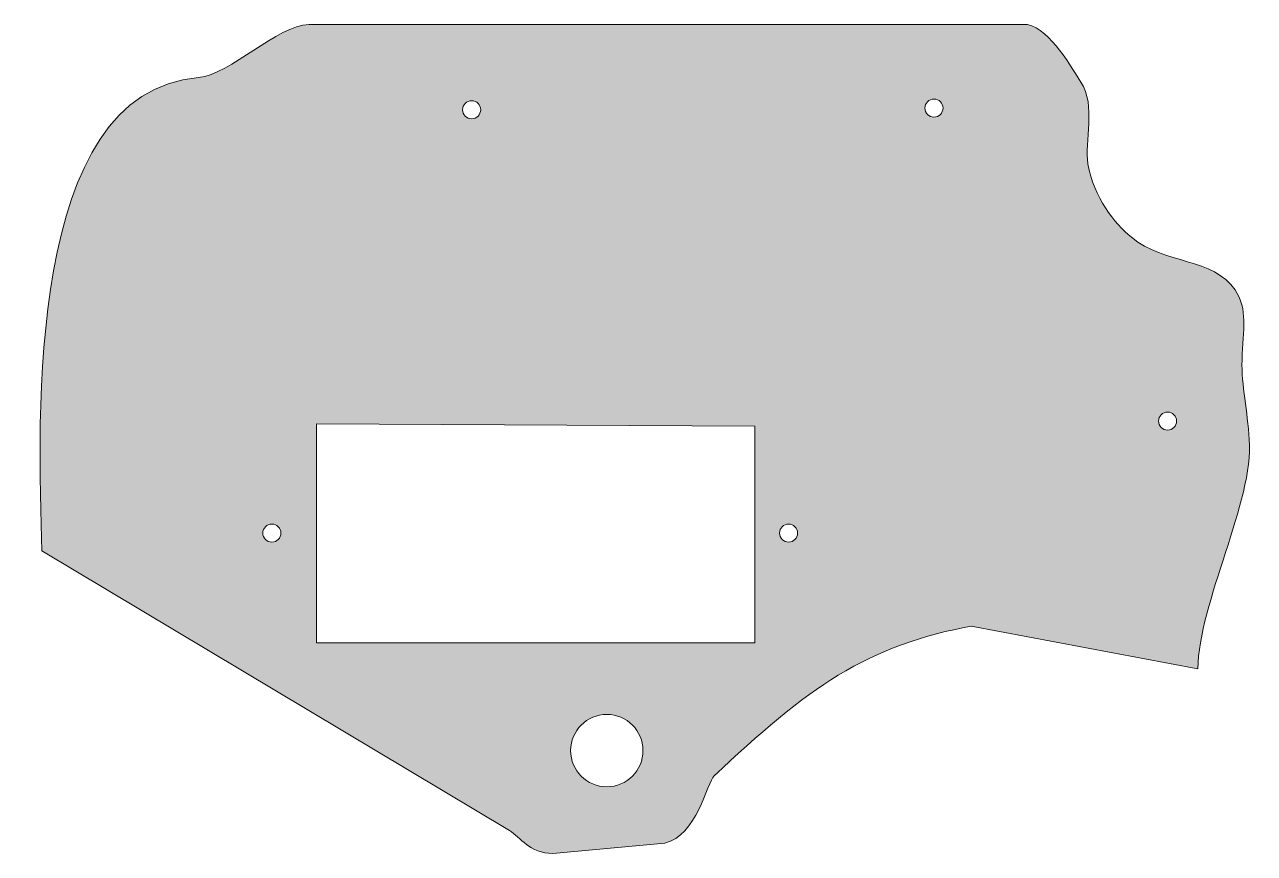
# Model space of a CAD drawing. Header units: millimetres. Extents: x 160.1 to 228.2, y -107.1 to -61.3.
import ezdxf

# ---------------------------------------------------------------- set-up
doc = ezdxf.new("R2010")
doc.units = ezdxf.units.MM
doc.header["$MEASUREMENT"] = 0
doc.layers.add('Raven', color=7, linetype='Continuous', lineweight=0)

msp = doc.modelspace()

# ---------------------------------------------------------------- hatches: boundary and pattern name
at = {"layer": 'Raven', "transparency": 33554687}
h = msp.add_hatch(color=6, dxfattribs=at)
edge = h.paths.add_edge_path()
edge.add_spline(control_points=[(223.35, -83.682), (223.074, -83.682), (222.85, -83.458), (222.85, -83.182), (222.85, -82.906), (223.074, -82.682), (223.35, -82.682), (223.626, -82.682), (223.85, -82.906), (223.85, -83.182), (223.85, -83.458), (223.626, -83.682), (223.35, -83.682)], knot_values=[0, 0, 0, 0, 1, 1, 1, 2, 2, 2, 3, 3, 3, 4, 4, 4, 4], degree=3, periodic=0)
edge = h.paths.add_edge_path()
edge.add_spline(control_points=[(210.432, -66.375), (210.156, -66.375), (209.932, -66.151), (209.932, -65.875), (209.932, -65.599), (210.156, -65.375), (210.432, -65.375), (210.708, -65.375), (210.932, -65.599), (210.932, -65.875), (210.932, -66.151), (210.708, -66.375), (210.432, -66.375)], knot_values=[0, 0, 0, 0, 1, 1, 1, 2, 2, 2, 3, 3, 3, 4, 4, 4, 4], degree=3, periodic=0)
edge = h.paths.add_edge_path()
edge.add_spline(control_points=[(202.392, -89.878), (202.115, -89.878), (201.892, -89.655), (201.892, -89.378), (201.892, -89.102), (202.115, -88.878), (202.392, -88.878), (202.668, -88.878), (202.892, -89.102), (202.892, -89.378), (202.892, -89.655), (202.668, -89.878), (202.392, -89.878)], knot_values=[0, 0, 0, 0, 1, 1, 1, 2, 2, 2, 3, 3, 3, 4, 4, 4, 4], degree=3, periodic=0)
edge = h.paths.add_edge_path()
edge.add_spline(control_points=[(200.527, -95.453), (200.527, -95.453), (176.285, -95.453), (176.285, -95.453), (176.285, -95.453), (176.285, -83.334), (176.285, -83.334), (176.285, -83.334), (200.527, -83.457), (200.527, -83.457), (200.527, -83.457), (200.527, -95.453), (200.527, -95.453)], knot_values=[0, 0, 0, 0, 1, 1, 1, 2, 2, 2, 3, 3, 3, 4, 4, 4, 4], degree=3, periodic=0)
edge = h.paths.add_edge_path()
edge.add_spline(control_points=[(192.34, -103.406), (191.236, -103.406), (190.34, -102.51), (190.34, -101.406), (190.34, -100.301), (191.236, -99.406), (192.34, -99.406), (193.445, -99.406), (194.34, -100.301), (194.34, -101.406), (194.34, -102.51), (193.445, -103.406), (192.34, -103.406)], knot_values=[0, 0, 0, 0, 1, 1, 1, 2, 2, 2, 3, 3, 3, 4, 4, 4, 4], degree=3, periodic=0)
edge = h.paths.add_edge_path()
edge.add_spline(control_points=[(184.866, -65.466), (185.143, -65.466), (185.366, -65.689), (185.366, -65.966), (185.366, -66.242), (185.143, -66.466), (184.866, -66.466), (184.59, -66.466), (184.366, -66.242), (184.366, -65.966), (184.366, -65.689), (184.59, -65.466), (184.866, -65.466)], knot_values=[0, 0, 0, 0, 1, 1, 1, 2, 2, 2, 3, 3, 3, 4, 4, 4, 4], degree=3, periodic=0)
edge = h.paths.add_edge_path()
edge.add_spline(control_points=[(173.817, -89.878), (173.54, -89.878), (173.317, -89.655), (173.317, -89.378), (173.317, -89.102), (173.54, -88.878), (173.817, -88.878), (174.093, -88.878), (174.317, -89.102), (174.317, -89.378), (174.317, -89.655), (174.093, -89.878), (173.817, -89.878)], knot_values=[0, 0, 0, 0, 1, 1, 1, 2, 2, 2, 3, 3, 3, 4, 4, 4, 4], degree=3, periodic=0)
edge = h.paths.add_edge_path()
edge.add_spline(control_points=[(227.857, -84.198), (227.786, -82.609), (227.421, -81.219), (227.469, -79.806), (227.529, -78.079), (227.801, -77.003), (227.082, -75.932), (225.878, -74.139), (223.19, -74.537), (221.352, -73.018), (220.409, -72.24), (219.267, -70.807), (218.945, -68.957), (218.734, -67.745), (219.414, -65.71), (218.558, -64.437), (218.083, -63.731), (216.884, -61.512), (215.6, -61.255), (215.6, -61.255), (175.883, -61.255), (175.883, -61.255), (174.096, -61.277), (171.543, -64.03), (169.762, -64.177), (160.144, -64.974), (160.902, -83.151), (161.093, -90.36), (161.093, -90.36), (186.95, -105.825), (186.95, -105.825), (187.579, -106.201), (188.042, -107.09), (189.362, -107.09), (189.362, -107.09), (195.541, -106.521), (195.541, -106.521), (197.305, -106.152), (197.884, -103.173), (198.281, -102.796), (200.695, -100.499), (203.049, -98.5), (205.126, -97.242), (207.423, -95.85), (209.902, -94.975), (212.488, -94.53), (212.488, -94.53), (225.032, -96.884), (225.032, -96.884), (225.044, -93.261), (228.151, -87.576), (227.857, -84.198)], knot_values=[0, 0, 0, 0, 1, 1, 1, 2, 2, 2, 3, 3, 3, 4, 4, 4, 5, 5, 5, 6, 6, 6, 7, 7, 7, 8, 8, 8, 9, 9, 9, 10, 10, 10, 11, 11, 11, 12, 12, 12, 13, 13, 13, 14, 14, 14, 15, 15, 15, 16, 16, 16, 17, 17, 17, 17], degree=3, periodic=0)

# ---------------------------------------------------------------- linework, layer by layer
at = {"layer": 'Raven'}
for points, knots in [([(227.857, -84.198), (227.786, -82.609), (227.421, -81.219), (227.469, -79.806), (227.529, -78.079), (227.801, -77.003), (227.082, -75.932), (225.878, -74.139), (223.19, -74.537), (221.352, -73.018), (220.409, -72.24), (219.267, -70.807), (218.945, -68.957), (218.734, -67.745), (219.414, -65.71), (218.558, -64.437), (218.083, -63.731), (216.884, -61.512), (215.6, -61.255), (215.6, -61.255), (175.883, -61.255), (175.883, -61.255), (174.096, -61.277), (171.543, -64.03), (169.762, -64.177), (160.144, -64.974), (160.902, -83.151), (161.093, -90.36), (161.093, -90.36), (186.95, -105.825), (186.95, -105.825), (187.579, -106.201), (188.042, -107.09), (189.362, -107.09), (189.362, -107.09), (195.541, -106.521), (195.541, -106.521), (197.305, -106.152), (197.884, -103.173), (198.281, -102.796), (200.695, -100.499), (203.049, -98.5), (205.126, -97.242), (207.423, -95.85), (209.902, -94.975), (212.488, -94.53), (212.488, -94.53), (225.032, -96.884), (225.032, -96.884), (225.044, -93.261), (228.151, -87.576), (227.857, -84.198)], [0, 0, 0, 0, 1, 1, 1, 2, 2, 2, 3, 3, 3, 4, 4, 4, 5, 5, 5, 6, 6, 6, 7, 7, 7, 8, 8, 8, 9, 9, 9, 10, 10, 10, 11, 11, 11, 12, 12, 12, 13, 13, 13, 14, 14, 14, 15, 15, 15, 16, 16, 16, 17, 17, 17, 17]), ([(184.866, -65.466), (185.143, -65.466), (185.366, -65.689), (185.366, -65.966), (185.366, -66.242), (185.143, -66.466), (184.866, -66.466), (184.59, -66.466), (184.366, -66.242), (184.366, -65.966), (184.366, -65.689), (184.59, -65.466), (184.866, -65.466)], [0, 0, 0, 0, 1, 1, 1, 2, 2, 2, 3, 3, 3, 4, 4, 4, 4]), ([(210.432, -66.375), (210.156, -66.375), (209.932, -66.151), (209.932, -65.875), (209.932, -65.599), (210.156, -65.375), (210.432, -65.375), (210.708, -65.375), (210.932, -65.599), (210.932, -65.875), (210.932, -66.151), (210.708, -66.375), (210.432, -66.375)], [0, 0, 0, 0, 1, 1, 1, 2, 2, 2, 3, 3, 3, 4, 4, 4, 4]), ([(223.35, -83.682), (223.074, -83.682), (222.85, -83.458), (222.85, -83.182), (222.85, -82.906), (223.074, -82.682), (223.35, -82.682), (223.626, -82.682), (223.85, -82.906), (223.85, -83.182), (223.85, -83.458), (223.626, -83.682), (223.35, -83.682)], [0, 0, 0, 0, 1, 1, 1, 2, 2, 2, 3, 3, 3, 4, 4, 4, 4]), ([(200.527, -95.453), (200.527, -95.453), (176.285, -95.453), (176.285, -95.453), (176.285, -95.453), (176.285, -83.334), (176.285, -83.334), (176.285, -83.334), (200.527, -83.457), (200.527, -83.457), (200.527, -83.457), (200.527, -95.453), (200.527, -95.453)], [0, 0, 0, 0, 1, 1, 1, 2, 2, 2, 3, 3, 3, 4, 4, 4, 4]), ([(173.817, -89.878), (173.54, -89.878), (173.317, -89.655), (173.317, -89.378), (173.317, -89.102), (173.54, -88.878), (173.817, -88.878), (174.093, -88.878), (174.317, -89.102), (174.317, -89.378), (174.317, -89.655), (174.093, -89.878), (173.817, -89.878)], [0, 0, 0, 0, 1, 1, 1, 2, 2, 2, 3, 3, 3, 4, 4, 4, 4]), ([(202.392, -89.878), (202.115, -89.878), (201.892, -89.655), (201.892, -89.378), (201.892, -89.102), (202.115, -88.878), (202.392, -88.878), (202.668, -88.878), (202.892, -89.102), (202.892, -89.378), (202.892, -89.655), (202.668, -89.878), (202.392, -89.878)], [0, 0, 0, 0, 1, 1, 1, 2, 2, 2, 3, 3, 3, 4, 4, 4, 4]), ([(192.34, -103.406), (191.236, -103.406), (190.34, -102.51), (190.34, -101.406), (190.34, -100.301), (191.236, -99.406), (192.34, -99.406), (193.445, -99.406), (194.34, -100.301), (194.34, -101.406), (194.34, -102.51), (193.445, -103.406), (192.34, -103.406)], [0, 0, 0, 0, 1, 1, 1, 2, 2, 2, 3, 3, 3, 4, 4, 4, 4])]:
    msp.add_open_spline(points, degree=3, knots=knots, dxfattribs=at)

doc.saveas('drawing.dxf')
